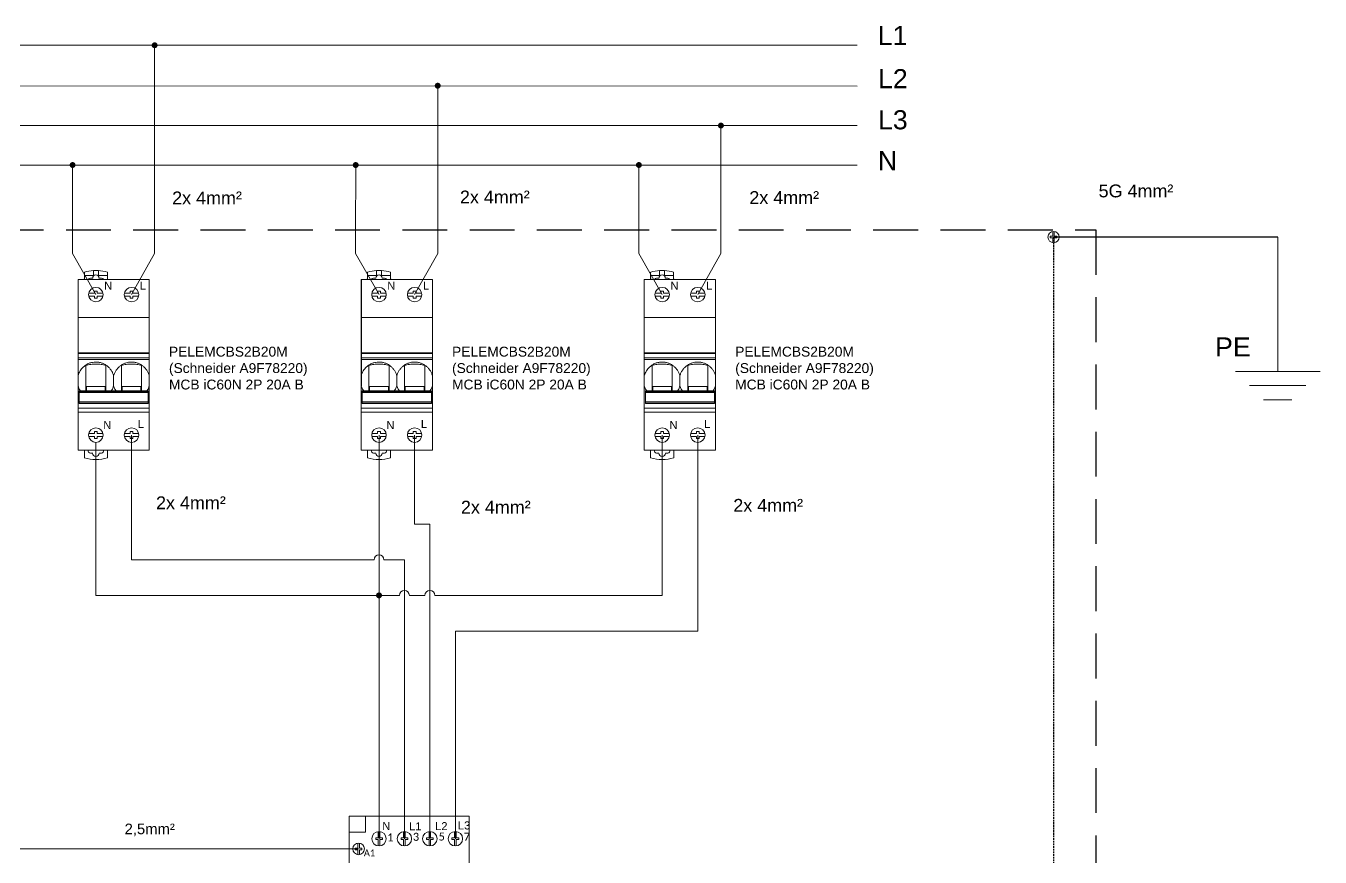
# Model space of a CAD drawing. Header units: millimetres. Extents: x 2593 to 3010, y 1326 to 1702.
# Drawn here: x 2801.6 to 2984.9, y 1584.6 to 1702.3 of the extents above; entities that cross this region are included whole.
import ezdxf

# ---------------------------------------------------------------- set-up
doc = ezdxf.new("R2010")
doc.units = ezdxf.units.MM
doc.linetypes.add('DASHED2', pattern=[0.375, 0.25, -0.125])
doc.linetypes.add('HIDDEN', pattern=[9.525, 6.35, -3.175])
for name, color, linetype, lineweight in [('01_Puissance', 250, 'Continuous', 20), ('02_Commande', 250, 'Continuous', 18), ('03_Symbole', 250, 'Continuous', 15), ('Layer1', 253, 'DASHED2', 18), ('trait fin', 253, 'HIDDEN', 18)]:
    doc.layers.add(name, color=color, linetype=linetype, lineweight=lineweight)
doc.layers.add('04_Texte', color=7, linetype='Continuous')
doc.styles.get("Standard").update_dxf_attribs({"font": 'arial.ttf'})
doc.styles.add('WMF-Calibri1', font='calibri.ttf')

msp = doc.modelspace()

# ---------------------------------------------------------------- linework, layer by layer
at = {"layer": '01_Puissance'}
for p, q in [((2624.08, 1699.6), (2919.35, 1699.6)), ((2819.87, 1672.88), (2819.87, 1699.6)), ((2624.08, 1693.91), (2919.35, 1693.82)), ((2859.96, 1672.88), (2859.95, 1693.87)), ((2624.08, 1688.23), (2919.35, 1688.23)), ((2900.05, 1672.88), (2900.05, 1688.23)), ((2624.08, 1682.64), (2919.35, 1682.64)), ((2808.26, 1682.64), (2808.24, 1672.78)), ((2848.34, 1682.64), (2848.33, 1672.78)), ((2888.43, 1682.64), (2888.42, 1672.78)), ((2808.24, 1672.78), (2808.24, 1670.13)), ((2819.87, 1672.88), (2819.87, 1670.13)), ((2848.33, 1672.78), (2848.33, 1670.13)), ((2859.96, 1672.88), (2859.95, 1670.13)), ((2888.42, 1672.78), (2888.42, 1670.13)), ((2900.05, 1672.88), (2900.05, 1670.13)), ((2978.88, 1672.44), (2978.88, 1653.41)), ((2808.24, 1670.13), (2811.55, 1664.29)), ((2819.87, 1670.13), (2816.6, 1664.29)), ((2848.33, 1670.13), (2851.64, 1664.29)), ((2859.95, 1670.13), (2856.68, 1664.29)), ((2888.42, 1670.13), (2891.73, 1664.29)), ((2900.05, 1670.13), (2896.77, 1664.29)), ((2978.88, 1653.41), (2972.88, 1653.41)), ((2972.88, 1653.41), (2984.88, 1653.41)), ((2978.88, 1651.41), (2974.88, 1651.41)), ((2974.88, 1651.41), (2982.88, 1651.41)), ((2978.88, 1649.41), (2976.88, 1649.41)), ((2976.88, 1649.41), (2980.88, 1649.41)), ((2816.6, 1644.4), (2816.59, 1626.74)), ((2851.64, 1644.4), (2851.64, 1621.7)), ((2856.68, 1631.78), (2856.68, 1644.4)), ((2891.73, 1644.4), (2891.73, 1621.7)), ((2896.77, 1616.65), (2896.77, 1644.4)), ((2811.55, 1643.37), (2811.55, 1621.7)), ((2856.68, 1631.78), (2856.68, 1632.97)), ((2858.84, 1631.78), (2856.68, 1631.78)), ((2858.84, 1587.24), (2858.84, 1631.78)), ((2816.59, 1626.74), (2850.94, 1626.74)), ((2852.34, 1626.74), (2855.24, 1626.74)), ((2855.24, 1626.74), (2855.24, 1587.24)), ((2811.55, 1621.7), (2849.83, 1621.7)), ((2851.64, 1621.7), (2849.83, 1621.7)), ((2851.64, 1621.7), (2851.64, 1587.24)), ((2854.54, 1621.7), (2851.64, 1621.7)), ((2858.15, 1621.7), (2855.94, 1621.7)), ((2891.73, 1621.7), (2859.54, 1621.7)), ((2862.45, 1587.24), (2862.45, 1616.65)), ((2862.45, 1616.65), (2896.77, 1616.65))]:
    msp.add_line(p, q, dxfattribs=at)
at = {"layer": '01_Puissance', "lineweight": -3}
msp.add_line((2978.88, 1672.44), (2947.14, 1672.44), dxfattribs=at)
at = {"layer": '01_Puissance', "const_width": 0.419}
for points in [[(2819.66, 1699.6, 1), (2820.08, 1699.6, 1)], [(2859.74, 1693.87, 1), (2860.16, 1693.87, 1)], [(2899.84, 1688.23, 1), (2900.26, 1688.23, 1)], [(2808.05, 1682.64, 1), (2808.46, 1682.64, 1)], [(2848.13, 1682.64, 1), (2848.55, 1682.64, 1)], [(2888.22, 1682.64, 1), (2888.64, 1682.64, 1)], [(2851.43, 1621.7, 1), (2851.85, 1621.7, 1)]]:
    msp.add_lwpolyline(points, format="xyb", close=True, dxfattribs=at)
at = {"layer": '01_Puissance'}
for centre, start, end in [((2851.64, 1626.74), 0.0052, 179.9948), ((2855.24, 1621.7), 0, 180), ((2858.84, 1621.7), 0, 180)]:
    msp.add_arc(centre, 0.698, start, end, dxfattribs=at)
at = {"layer": '02_Commande'}
msp.add_line((2789.66, 1585.79), (2848.75, 1585.8), dxfattribs=at)
at = {"layer": '03_Symbole', "color": 7, "linetype": 'Continuous'}
for p, q in [((2947.03, 1672.55), (2947.03, 1673.23)), ((2947.25, 1672.55), (2947.25, 1673.23)), ((2946.68, 1672.55), (2946.68, 1672.33)), ((2947.03, 1672.55), (2946.68, 1672.55)), ((2946.68, 1672.33), (2947.03, 1672.33)), ((2947.03, 1672.33), (2947.03, 1671.65)), ((2947.6, 1672.55), (2947.25, 1672.55)), ((2947.25, 1672.33), (2947.25, 1671.65)), ((2947.25, 1672.33), (2947.6, 1672.33)), ((2947.6, 1672.33), (2947.6, 1672.55)), ((2809.93, 1666.99), (2809.93, 1667.46)), ((2811.2, 1667.69), (2811.2, 1666.99)), ((2811.91, 1666.99), (2811.91, 1667.69)), ((2813.18, 1667.46), (2813.18, 1666.99)), ((2850.02, 1666.99), (2850.02, 1667.46)), ((2851.28, 1667.69), (2851.28, 1666.99)), ((2852, 1666.99), (2852, 1667.69)), ((2853.26, 1667.46), (2853.26, 1666.99)), ((2890.1, 1666.99), (2890.1, 1667.46)), ((2891.37, 1667.69), (2891.37, 1666.99)), ((2892.08, 1666.99), (2892.08, 1667.69)), ((2893.35, 1667.46), (2893.35, 1666.99)), ((2809.03, 1642.26), (2809.03, 1666.42)), ((2819.12, 1666.42), (2809.03, 1666.42)), ((2809.93, 1666.58), (2809.93, 1666.99)), ((2811.2, 1666.99), (2809.93, 1666.99)), ((2811.11, 1666.64), (2810.77, 1666.64)), ((2813.18, 1666.99), (2811.91, 1666.99)), ((2812.34, 1666.64), (2811.99, 1666.64)), ((2813.18, 1666.99), (2813.18, 1666.58)), ((2819.12, 1642.26), (2819.12, 1666.42)), ((2849.12, 1642.26), (2849.12, 1666.42)), ((2859.2, 1666.42), (2849.12, 1666.42)), ((2850.02, 1666.58), (2850.02, 1666.99)), ((2851.28, 1666.99), (2850.02, 1666.99)), ((2851.2, 1666.64), (2850.86, 1666.64)), ((2853.26, 1666.99), (2852, 1666.99)), ((2852.42, 1666.64), (2852.08, 1666.64)), ((2853.26, 1666.99), (2853.26, 1666.58)), ((2859.2, 1642.26), (2859.2, 1666.42)), ((2889.2, 1642.26), (2889.2, 1666.42)), ((2899.29, 1666.42), (2889.2, 1666.42)), ((2890.1, 1666.58), (2890.1, 1666.99)), ((2891.37, 1666.99), (2890.1, 1666.99)), ((2891.28, 1666.64), (2890.94, 1666.64)), ((2893.35, 1666.99), (2892.08, 1666.99)), ((2892.51, 1666.64), (2892.17, 1666.64)), ((2893.35, 1666.99), (2893.35, 1666.58)), ((2899.29, 1642.26), (2899.29, 1666.42)), ((2811.35, 1664.5), (2810.55, 1664.5)), ((2811.35, 1664.07), (2810.55, 1664.07)), ((2811.35, 1664.5), (2811.35, 1664.79)), ((2811.35, 1664.79), (2811.75, 1664.79)), ((2811.35, 1663.79), (2811.35, 1664.07)), ((2811.75, 1663.79), (2811.35, 1663.79)), ((2811.75, 1664.79), (2811.75, 1664.5)), ((2811.75, 1664.5), (2812.56, 1664.5)), ((2811.75, 1664.07), (2811.75, 1663.79)), ((2811.75, 1664.07), (2812.56, 1664.07)), ((2816.4, 1664.5), (2815.59, 1664.5)), ((2816.4, 1664.07), (2815.59, 1664.07)), ((2816.4, 1664.5), (2816.4, 1664.79)), ((2816.4, 1664.79), (2816.8, 1664.79)), ((2816.4, 1663.79), (2816.4, 1664.07)), ((2816.8, 1663.79), (2816.4, 1663.79)), ((2816.8, 1664.79), (2816.8, 1664.5)), ((2816.8, 1664.5), (2817.6, 1664.5)), ((2816.8, 1664.07), (2816.8, 1663.79)), ((2816.8, 1664.07), (2817.6, 1664.07)), ((2851.44, 1664.5), (2850.64, 1664.5)), ((2851.44, 1664.07), (2850.64, 1664.07)), ((2851.44, 1664.5), (2851.44, 1664.79)), ((2851.44, 1664.79), (2851.84, 1664.79)), ((2851.44, 1663.79), (2851.44, 1664.07)), ((2851.84, 1663.79), (2851.44, 1663.79)), ((2851.84, 1664.79), (2851.84, 1664.5)), ((2851.84, 1664.5), (2852.64, 1664.5)), ((2851.84, 1664.07), (2851.84, 1663.79)), ((2851.84, 1664.07), (2852.64, 1664.07)), ((2856.48, 1664.5), (2855.68, 1664.5)), ((2856.48, 1664.07), (2855.68, 1664.07)), ((2856.48, 1664.5), (2856.48, 1664.79)), ((2856.48, 1664.79), (2856.88, 1664.79)), ((2856.48, 1663.79), (2856.48, 1664.07)), ((2856.88, 1663.79), (2856.48, 1663.79)), ((2856.88, 1664.79), (2856.88, 1664.5)), ((2856.88, 1664.5), (2857.69, 1664.5)), ((2856.88, 1664.07), (2856.88, 1663.79)), ((2856.88, 1664.07), (2857.69, 1664.07)), ((2891.53, 1664.5), (2890.72, 1664.5)), ((2891.53, 1664.07), (2890.72, 1664.07)), ((2891.53, 1664.5), (2891.53, 1664.79)), ((2891.53, 1664.79), (2891.92, 1664.79)), ((2891.53, 1663.79), (2891.53, 1664.07)), ((2891.92, 1663.79), (2891.53, 1663.79)), ((2891.92, 1664.79), (2891.92, 1664.5)), ((2891.92, 1664.5), (2892.73, 1664.5)), ((2891.92, 1664.07), (2891.92, 1663.79)), ((2891.92, 1664.07), (2892.73, 1664.07)), ((2896.57, 1664.5), (2895.76, 1664.5)), ((2896.57, 1664.07), (2895.76, 1664.07)), ((2896.57, 1664.5), (2896.57, 1664.79)), ((2896.57, 1664.79), (2896.97, 1664.79)), ((2896.57, 1663.79), (2896.57, 1664.07)), ((2896.97, 1663.79), (2896.57, 1663.79)), ((2896.97, 1664.79), (2896.97, 1664.5)), ((2896.97, 1664.5), (2897.77, 1664.5)), ((2896.97, 1664.07), (2896.97, 1663.79)), ((2896.97, 1664.07), (2897.77, 1664.07)), ((2819.12, 1661.04), (2809.03, 1661.04)), ((2859.2, 1661.04), (2849.12, 1661.04)), ((2899.29, 1661.04), (2889.2, 1661.04)), ((2819.12, 1656.05), (2809.03, 1656.05)), ((2809.03, 1655.93), (2819.12, 1655.93)), ((2809.03, 1655.34), (2819.12, 1655.34)), ((2819.12, 1655.11), (2809.03, 1655.11)), ((2859.2, 1656.05), (2849.12, 1656.05)), ((2849.12, 1655.93), (2859.2, 1655.93)), ((2849.12, 1655.34), (2859.2, 1655.34)), ((2859.2, 1655.11), (2849.12, 1655.11)), ((2899.29, 1656.05), (2889.2, 1656.05)), ((2889.2, 1655.93), (2899.29, 1655.93)), ((2889.2, 1655.34), (2899.29, 1655.34)), ((2899.29, 1655.11), (2889.2, 1655.11)), ((2810.13, 1650.66), (2810.13, 1654.24)), ((2812.98, 1650.66), (2812.98, 1654.24)), ((2814.07, 1651.37), (2814.07, 1652.79)), ((2815.17, 1650.66), (2815.17, 1654.24)), ((2818.02, 1650.66), (2818.02, 1654.24)), ((2850.21, 1650.66), (2850.21, 1654.24)), ((2853.06, 1650.66), (2853.06, 1654.24)), ((2854.16, 1651.37), (2854.16, 1652.79)), ((2855.26, 1650.66), (2855.26, 1654.24)), ((2858.11, 1650.66), (2858.11, 1654.24)), ((2890.3, 1650.66), (2890.3, 1654.24)), ((2893.15, 1650.66), (2893.15, 1654.24)), ((2894.25, 1651.37), (2894.25, 1652.79)), ((2895.34, 1650.66), (2895.34, 1654.24)), ((2898.19, 1650.66), (2898.19, 1654.24)), ((2810.23, 1650.66), (2810.23, 1651.29)), ((2810.23, 1651.29), (2812.88, 1651.29)), ((2812.88, 1651.29), (2812.88, 1650.66)), ((2815.27, 1651.29), (2817.92, 1651.29)), ((2815.27, 1650.66), (2815.27, 1651.29)), ((2817.92, 1651.29), (2817.92, 1650.66)), ((2850.31, 1650.66), (2850.31, 1651.29)), ((2850.31, 1651.29), (2852.96, 1651.29)), ((2852.96, 1651.29), (2852.96, 1650.66)), ((2855.36, 1651.29), (2858.01, 1651.29)), ((2855.36, 1650.66), (2855.36, 1651.29)), ((2858.01, 1651.29), (2858.01, 1650.66)), ((2890.4, 1650.66), (2890.4, 1651.29)), ((2890.4, 1651.29), (2893.05, 1651.29)), ((2893.05, 1651.29), (2893.05, 1650.66)), ((2895.44, 1651.29), (2898.09, 1651.29)), ((2895.44, 1650.66), (2895.44, 1651.29)), ((2898.09, 1651.29), (2898.09, 1650.66)), ((2809.19, 1648.87), (2809.19, 1650.66)), ((2809.19, 1650.66), (2818.96, 1650.66)), ((2818.96, 1650.58), (2809.19, 1650.58)), ((2818.96, 1650.42), (2809.19, 1650.42)), ((2818.96, 1650.66), (2818.96, 1648.87)), ((2849.27, 1648.87), (2849.27, 1650.66)), ((2849.27, 1650.66), (2859.05, 1650.66)), ((2859.05, 1650.58), (2849.27, 1650.58)), ((2859.05, 1650.42), (2849.27, 1650.42)), ((2859.05, 1650.66), (2859.05, 1648.87)), ((2889.36, 1648.87), (2889.36, 1650.66)), ((2889.36, 1650.66), (2899.13, 1650.66)), ((2899.13, 1650.58), (2889.36, 1650.58)), ((2899.13, 1650.42), (2889.36, 1650.42)), ((2899.13, 1650.66), (2899.13, 1648.87)), ((2809.03, 1648.21), (2819.12, 1648.21)), ((2819.12, 1647.64), (2809.03, 1647.64)), ((2818.96, 1649.11), (2809.19, 1649.11)), ((2809.19, 1648.93), (2818.96, 1648.93)), ((2809.19, 1648.87), (2818.96, 1648.87)), ((2849.12, 1648.21), (2859.2, 1648.21)), ((2859.2, 1647.64), (2849.12, 1647.64)), ((2859.05, 1649.11), (2849.27, 1649.11)), ((2849.27, 1648.93), (2859.05, 1648.93)), ((2849.27, 1648.87), (2859.05, 1648.87)), ((2889.2, 1648.21), (2899.29, 1648.21)), ((2899.29, 1647.64), (2889.2, 1647.64)), ((2899.13, 1649.11), (2889.36, 1649.11)), ((2889.36, 1648.93), (2899.13, 1648.93)), ((2889.36, 1648.87), (2899.13, 1648.87)), ((2811.35, 1644.61), (2810.55, 1644.61)), ((2811.35, 1644.18), (2810.55, 1644.18)), ((2811.35, 1644.89), (2811.75, 1644.89)), ((2811.35, 1644.61), (2811.35, 1644.89)), ((2811.35, 1643.9), (2811.35, 1644.18)), ((2811.75, 1643.9), (2811.35, 1643.9)), ((2811.75, 1644.89), (2811.75, 1644.61)), ((2811.75, 1644.61), (2812.56, 1644.61)), ((2811.75, 1644.18), (2812.56, 1644.18)), ((2811.75, 1644.18), (2811.75, 1643.9)), ((2816.4, 1644.61), (2815.59, 1644.61)), ((2816.4, 1644.18), (2815.59, 1644.18)), ((2816.4, 1644.89), (2816.8, 1644.89)), ((2816.4, 1644.61), (2816.4, 1644.89)), ((2816.4, 1643.9), (2816.4, 1644.18)), ((2816.8, 1643.9), (2816.4, 1643.9)), ((2816.8, 1644.89), (2816.8, 1644.61)), ((2816.8, 1644.61), (2817.6, 1644.61)), ((2816.8, 1644.18), (2817.6, 1644.18)), ((2816.8, 1644.18), (2816.8, 1643.9)), ((2851.44, 1644.61), (2850.64, 1644.61)), ((2851.44, 1644.18), (2850.64, 1644.18)), ((2851.44, 1644.89), (2851.84, 1644.89)), ((2851.44, 1644.61), (2851.44, 1644.89)), ((2851.44, 1643.9), (2851.44, 1644.18)), ((2851.84, 1643.9), (2851.44, 1643.9)), ((2851.84, 1644.89), (2851.84, 1644.61)), ((2851.84, 1644.61), (2852.64, 1644.61)), ((2851.84, 1644.18), (2852.64, 1644.18)), ((2851.84, 1644.18), (2851.84, 1643.9)), ((2856.48, 1644.61), (2855.68, 1644.61)), ((2856.48, 1644.18), (2855.68, 1644.18)), ((2856.48, 1644.89), (2856.88, 1644.89)), ((2856.48, 1644.61), (2856.48, 1644.89)), ((2856.48, 1643.9), (2856.48, 1644.18)), ((2856.88, 1643.9), (2856.48, 1643.9)), ((2856.88, 1644.89), (2856.88, 1644.61)), ((2856.88, 1644.61), (2857.69, 1644.61)), ((2856.88, 1644.18), (2857.69, 1644.18)), ((2856.88, 1644.18), (2856.88, 1643.9)), ((2891.53, 1644.61), (2890.72, 1644.61)), ((2891.53, 1644.18), (2890.72, 1644.18)), ((2891.53, 1644.89), (2891.92, 1644.89)), ((2891.53, 1644.61), (2891.53, 1644.89)), ((2891.53, 1643.9), (2891.53, 1644.18)), ((2891.92, 1643.9), (2891.53, 1643.9)), ((2891.92, 1644.89), (2891.92, 1644.61)), ((2891.92, 1644.61), (2892.73, 1644.61)), ((2891.92, 1644.18), (2892.73, 1644.18)), ((2891.92, 1644.18), (2891.92, 1643.9)), ((2896.57, 1644.61), (2895.76, 1644.61)), ((2896.57, 1644.18), (2895.76, 1644.18)), ((2896.57, 1644.89), (2896.97, 1644.89)), ((2896.57, 1644.61), (2896.57, 1644.89)), ((2896.57, 1643.9), (2896.57, 1644.18)), ((2896.97, 1643.9), (2896.57, 1643.9)), ((2896.97, 1644.89), (2896.97, 1644.61)), ((2896.97, 1644.61), (2897.77, 1644.61)), ((2896.97, 1644.18), (2897.77, 1644.18)), ((2896.97, 1644.18), (2896.97, 1643.9)), ((2809.03, 1642.26), (2819.12, 1642.26)), ((2809.92, 1642.26), (2809.92, 1641.17)), ((2811.1, 1641.83), (2810.77, 1641.83)), ((2812.34, 1641.83), (2812.01, 1641.83)), ((2813.19, 1641.17), (2813.19, 1642.26)), ((2849.12, 1642.26), (2859.2, 1642.26)), ((2850, 1642.26), (2850, 1641.17)), ((2851.18, 1641.83), (2850.86, 1641.83)), ((2852.42, 1641.83), (2852.1, 1641.83)), ((2853.28, 1641.17), (2853.28, 1642.26)), ((2889.2, 1642.26), (2899.29, 1642.26)), ((2890.09, 1642.26), (2890.09, 1641.17)), ((2891.27, 1641.83), (2890.94, 1641.83)), ((2892.51, 1641.83), (2892.18, 1641.83)), ((2893.36, 1641.17), (2893.36, 1642.26)), ((2847.4, 1563.77), (2847.4, 1590.45)), ((2847.4, 1590.45), (2864.39, 1590.45)), ((2849.75, 1590.45), (2849.75, 1588.16)), ((2864.39, 1563.77), (2864.39, 1590.45)), ((2847.4, 1588.16), (2849.75, 1588.16)), ((2851.17, 1587.13), (2851.17, 1587.35)), ((2851.17, 1587.35), (2851.53, 1587.35)), ((2851.53, 1587.13), (2851.17, 1587.13)), ((2851.53, 1587.35), (2851.53, 1588.26)), ((2851.53, 1587.13), (2851.53, 1586.23)), ((2851.75, 1587.35), (2851.75, 1588.26)), ((2851.75, 1587.35), (2852.11, 1587.35)), ((2851.75, 1587.13), (2851.75, 1586.23)), ((2852.11, 1587.13), (2851.75, 1587.13)), ((2852.11, 1587.35), (2852.11, 1587.13)), ((2854.77, 1587.13), (2854.77, 1587.35)), ((2854.77, 1587.35), (2855.13, 1587.35)), ((2855.13, 1587.13), (2854.77, 1587.13)), ((2855.13, 1587.35), (2855.13, 1588.26)), ((2855.13, 1587.13), (2855.13, 1586.23)), ((2855.35, 1587.35), (2855.35, 1588.26)), ((2855.35, 1587.35), (2855.71, 1587.35)), ((2855.35, 1587.13), (2855.35, 1586.23)), ((2855.71, 1587.13), (2855.35, 1587.13)), ((2855.71, 1587.35), (2855.71, 1587.13)), ((2858.37, 1587.13), (2858.37, 1587.35)), ((2858.37, 1587.35), (2858.73, 1587.35)), ((2858.73, 1587.13), (2858.37, 1587.13)), ((2858.73, 1587.35), (2858.73, 1588.26)), ((2858.73, 1587.13), (2858.73, 1586.23)), ((2858.95, 1587.35), (2858.95, 1588.26)), ((2858.95, 1587.35), (2859.32, 1587.35)), ((2858.95, 1587.13), (2858.95, 1586.23)), ((2859.32, 1587.13), (2858.95, 1587.13)), ((2859.32, 1587.35), (2859.32, 1587.13)), ((2861.97, 1587.13), (2861.97, 1587.35)), ((2861.97, 1587.35), (2862.34, 1587.35)), ((2862.34, 1587.13), (2861.97, 1587.13)), ((2862.34, 1587.35), (2862.34, 1588.26)), ((2862.34, 1587.13), (2862.34, 1586.23)), ((2862.56, 1587.35), (2862.56, 1588.26)), ((2862.56, 1587.35), (2862.92, 1587.35)), ((2862.56, 1587.13), (2862.56, 1586.23)), ((2862.92, 1587.13), (2862.56, 1587.13)), ((2862.92, 1587.35), (2862.92, 1587.13)), ((2848.28, 1585.69), (2848.28, 1585.91)), ((2848.28, 1585.91), (2848.64, 1585.91)), ((2848.64, 1585.69), (2848.28, 1585.69)), ((2848.64, 1585.91), (2848.64, 1586.61)), ((2848.64, 1585.69), (2848.64, 1584.99)), ((2848.86, 1585.91), (2848.86, 1586.61)), ((2848.86, 1585.91), (2849.22, 1585.91)), ((2848.86, 1585.69), (2848.86, 1584.99)), ((2849.22, 1585.69), (2848.86, 1585.69)), ((2849.22, 1585.91), (2849.22, 1585.69))]:
    msp.add_line(p, q, dxfattribs=at)
for points in [[(2809.39, 1650.66), (2809.2, 1650.92), (2809.03, 1651.37)], [(2814.07, 1651.37), (2813.89, 1650.89), (2813.72, 1650.66)], [(2814.43, 1650.66), (2814.25, 1650.91), (2814.07, 1651.37)], [(2819.12, 1651.37), (2818.94, 1650.89), (2818.76, 1650.66)], [(2849.48, 1650.66), (2849.29, 1650.92), (2849.12, 1651.37)], [(2854.16, 1651.37), (2853.98, 1650.89), (2853.8, 1650.66)], [(2854.52, 1650.66), (2854.34, 1650.91), (2854.16, 1651.37)], [(2859.2, 1651.37), (2859.02, 1650.89), (2858.85, 1650.66)], [(2889.56, 1650.66), (2889.37, 1650.92), (2889.2, 1651.37)], [(2894.25, 1651.37), (2894.07, 1650.89), (2893.89, 1650.66)], [(2894.6, 1650.66), (2894.42, 1650.91), (2894.25, 1651.37)], [(2899.29, 1651.37), (2899.11, 1650.89), (2898.93, 1650.66)]]:
    msp.add_lwpolyline(points, dxfattribs=at)
for centre, radius in [((2947.14, 1672.44), 0.798), ((2811.55, 1664.29), 1.03), ((2816.6, 1664.29), 1.03), ((2851.64, 1664.29), 1.03), ((2856.68, 1664.29), 1.03), ((2891.73, 1664.29), 1.03), ((2896.77, 1664.29), 1.03), ((2811.55, 1644.4), 1.03), ((2816.6, 1644.4), 1.03), ((2851.64, 1644.4), 1.03), ((2856.68, 1644.4), 1.03), ((2891.73, 1644.4), 1.03), ((2896.77, 1644.4), 1.03), ((2851.64, 1587.24), 1.02), ((2855.24, 1587.24), 1.02), ((2858.84, 1587.24), 1.02), ((2862.45, 1587.24), 1.02), ((2848.75, 1585.8), 0.818)]:
    msp.add_circle(centre, radius, dxfattribs=at)
for centre, radius, start, end in [((2811.56, 1662.19), 5.51, 93.7668, 107.1978), ((2811.56, 1662.19), 5.51, 86.3591, 93.7668), ((2811.56, 1662.19), 5.51, 72.9337, 86.3591), ((2851.65, 1662.19), 5.51, 93.7668, 107.1978), ((2851.65, 1662.19), 5.51, 86.3591, 93.7668), ((2851.65, 1662.19), 5.51, 72.9337, 86.3591), ((2891.73, 1662.19), 5.51, 93.7668, 107.1978), ((2891.73, 1662.19), 5.51, 86.3591, 93.7668), ((2891.73, 1662.19), 5.51, 72.9337, 86.3591), ((2809.65, 1666.65), 0.284, 308.5163, 347.0319), ((2809.65, 1666.65), 0.284, 347.0631, 359.9849), ((2810.77, 1666.35), 0.285, 90.0557, 166.524), ((2812.34, 1666.35), 0.285, 13.4739, 89.9443), ((2813.46, 1666.65), 0.284, 180.0152, 192.8736), ((2813.46, 1666.65), 0.284, 192.9049, 231.4838), ((2849.73, 1666.65), 0.284, 308.5163, 347.0319), ((2849.73, 1666.65), 0.284, 347.0631, 359.9849), ((2850.86, 1666.35), 0.285, 90.0557, 166.524), ((2852.42, 1666.35), 0.285, 13.4739, 89.9443), ((2853.55, 1666.65), 0.284, 180.0152, 192.8736), ((2853.55, 1666.65), 0.284, 192.9049, 231.4838), ((2889.82, 1666.65), 0.284, 308.5163, 347.0319), ((2889.82, 1666.65), 0.284, 347.0631, 359.9849), ((2890.94, 1666.35), 0.285, 90.0557, 166.524), ((2892.51, 1666.35), 0.285, 13.4739, 89.9443), ((2893.63, 1666.65), 0.284, 180.0152, 192.8736), ((2893.63, 1666.65), 0.284, 192.9049, 231.4838), ((2810.77, 1642.12), 0.285, 149.9964, 270), ((2811.55, 1641.83), 0.456, 180, 0), ((2812.34, 1642.12), 0.285, 270, 30.0038), ((2850.86, 1642.12), 0.285, 149.9964, 270), ((2851.64, 1641.83), 0.456, 180, 0), ((2852.42, 1642.12), 0.285, 270, 30.0038), ((2890.94, 1642.12), 0.285, 149.9964, 270), ((2891.73, 1641.83), 0.456, 180, 0), ((2892.51, 1642.12), 0.285, 270, 30.0038), ((2811.55, 1647.22), 6.27, 254.849, 285.151), ((2851.64, 1647.22), 6.27, 254.849, 285.151), ((2891.73, 1647.22), 6.27, 254.849, 285.151)]:
    msp.add_arc(centre, radius, start, end, dxfattribs=at)
for centre in [(2811.55, 1666.64), (2851.64, 1666.64), (2891.73, 1666.64)]:
    msp.add_ellipse(centre, major_axis=(0, 0.443), ratio=0.997493, start_param=-1.570796, end_param=1.570796, dxfattribs=at)
for points, knots in [([(2809.93, 1666.58), (2809.93, 1666.55), (2809.92, 1666.49), (2809.89, 1666.44), (2809.88, 1666.42)], [0, 0, 0, 0, 0.500039, 1, 1, 1, 1]), ([(2813.23, 1666.42), (2813.21, 1666.44), (2813.19, 1666.49), (2813.18, 1666.55), (2813.18, 1666.58)], [0, 0, 0, 0, 0.499961, 1, 1, 1, 1]), ([(2850.02, 1666.58), (2850.02, 1666.55), (2850.01, 1666.49), (2849.98, 1666.44), (2849.96, 1666.42)], [0, 0, 0, 0, 0.500039, 1, 1, 1, 1]), ([(2853.31, 1666.42), (2853.3, 1666.44), (2853.27, 1666.49), (2853.26, 1666.55), (2853.26, 1666.58)], [0, 0, 0, 0, 0.499961, 1, 1, 1, 1]), ([(2890.1, 1666.58), (2890.1, 1666.55), (2890.09, 1666.49), (2890.07, 1666.44), (2890.05, 1666.42)], [0, 0, 0, 0, 0.500039, 1, 1, 1, 1]), ([(2893.4, 1666.42), (2893.38, 1666.44), (2893.36, 1666.49), (2893.35, 1666.55), (2893.35, 1666.58)], [0, 0, 0, 0, 0.499961, 1, 1, 1, 1]), ([(2811.55, 1654.74), (2811.39, 1654.74), (2811.07, 1654.71), (2810.6, 1654.58), (2810.17, 1654.36), (2809.91, 1654.16), (2809.8, 1654.05)], [0, 0, 0, 0, 0.249983, 0.499973, 0.749982, 1, 1, 1, 1]), ([(2811.55, 1654.74), (2811.7, 1654.74), (2811.91, 1654.73), (2812.19, 1654.67), (2812.46, 1654.58), (2812.79, 1654.44), (2813.15, 1654.2), (2813.47, 1653.91), (2813.73, 1653.58), (2813.94, 1653.2), (2814.04, 1652.93), (2814.07, 1652.79)], [0, 0, 0, 0, 0.125046, 0.187644, 0.250209, 0.375224, 0.500253, 0.625262, 0.750232, 0.875163, 1, 1, 1, 1]), ([(2814.07, 1652.79), (2814.11, 1652.93), (2814.21, 1653.2), (2814.42, 1653.58), (2814.68, 1653.91), (2815, 1654.2), (2815.36, 1654.44), (2815.75, 1654.61), (2816.17, 1654.72), (2816.45, 1654.74), (2816.6, 1654.74)], [0, 0, 0, 0, 0.124861, 0.249813, 0.374793, 0.499813, 0.624849, 0.749888, 0.874952, 1, 1, 1, 1]), ([(2816.6, 1654.74), (2816.74, 1654.74), (2816.95, 1654.73), (2817.23, 1654.67), (2817.51, 1654.58), (2817.83, 1654.44), (2818.19, 1654.2), (2818.51, 1653.91), (2818.78, 1653.58), (2818.98, 1653.2), (2819.08, 1652.93), (2819.12, 1652.79)], [0, 0, 0, 0, 0.125046, 0.187644, 0.250209, 0.375224, 0.500253, 0.625262, 0.750232, 0.875163, 1, 1, 1, 1]), ([(2851.64, 1654.74), (2851.48, 1654.74), (2851.16, 1654.71), (2850.69, 1654.58), (2850.26, 1654.36), (2850, 1654.16), (2849.88, 1654.05)], [0, 0, 0, 0, 0.249983, 0.499973, 0.749982, 1, 1, 1, 1]), ([(2851.64, 1654.74), (2851.78, 1654.74), (2852, 1654.73), (2852.28, 1654.67), (2852.55, 1654.58), (2852.88, 1654.44), (2853.24, 1654.2), (2853.55, 1653.91), (2853.82, 1653.58), (2854.03, 1653.2), (2854.12, 1652.93), (2854.16, 1652.79)], [0, 0, 0, 0, 0.125046, 0.187644, 0.250209, 0.375224, 0.500253, 0.625262, 0.750232, 0.875163, 1, 1, 1, 1]), ([(2854.16, 1652.79), (2854.2, 1652.93), (2854.3, 1653.2), (2854.5, 1653.58), (2854.77, 1653.91), (2855.09, 1654.2), (2855.44, 1654.44), (2855.84, 1654.61), (2856.25, 1654.72), (2856.54, 1654.74), (2856.68, 1654.74)], [0, 0, 0, 0, 0.124861, 0.249813, 0.374793, 0.499813, 0.624849, 0.749888, 0.874952, 1, 1, 1, 1]), ([(2856.68, 1654.74), (2856.82, 1654.74), (2857.04, 1654.73), (2857.32, 1654.67), (2857.59, 1654.58), (2857.92, 1654.44), (2858.28, 1654.2), (2858.6, 1653.91), (2858.86, 1653.58), (2859.07, 1653.2), (2859.17, 1652.93), (2859.2, 1652.79)], [0, 0, 0, 0, 0.125046, 0.187644, 0.250209, 0.375224, 0.500253, 0.625262, 0.750232, 0.875163, 1, 1, 1, 1]), ([(2891.73, 1654.74), (2891.56, 1654.74), (2891.24, 1654.71), (2890.78, 1654.58), (2890.34, 1654.36), (2890.09, 1654.16), (2889.97, 1654.05)], [0, 0, 0, 0, 0.249983, 0.499973, 0.749982, 1, 1, 1, 1]), ([(2891.73, 1654.74), (2891.87, 1654.74), (2892.08, 1654.73), (2892.36, 1654.67), (2892.64, 1654.58), (2892.96, 1654.44), (2893.32, 1654.2), (2893.64, 1653.91), (2893.9, 1653.58), (2894.11, 1653.2), (2894.21, 1652.93), (2894.25, 1652.79)], [0, 0, 0, 0, 0.125046, 0.187644, 0.250209, 0.375224, 0.500253, 0.625262, 0.750232, 0.875163, 1, 1, 1, 1]), ([(2894.25, 1652.79), (2894.28, 1652.93), (2894.38, 1653.2), (2894.59, 1653.58), (2894.85, 1653.91), (2895.17, 1654.2), (2895.53, 1654.44), (2895.92, 1654.61), (2896.34, 1654.72), (2896.63, 1654.74), (2896.77, 1654.74)], [0, 0, 0, 0, 0.124861, 0.249813, 0.374793, 0.499813, 0.624849, 0.749888, 0.874952, 1, 1, 1, 1]), ([(2896.77, 1654.74), (2896.91, 1654.74), (2897.13, 1654.73), (2897.4, 1654.67), (2897.68, 1654.58), (2898.01, 1654.44), (2898.37, 1654.2), (2898.68, 1653.91), (2898.95, 1653.58), (2899.15, 1653.2), (2899.25, 1652.93), (2899.29, 1652.79)], [0, 0, 0, 0, 0.125046, 0.187644, 0.250209, 0.375224, 0.500253, 0.625262, 0.750232, 0.875163, 1, 1, 1, 1]), ([(2809.03, 1652.79), (2809.06, 1652.91), (2809.15, 1653.15), (2809.32, 1653.48), (2809.53, 1653.79), (2809.7, 1653.97), (2809.8, 1654.05)], [0, 0, 0, 0, 0.249803, 0.499808, 0.749905, 1, 1, 1, 1]), ([(2811.55, 1654.46), (2811.31, 1654.46), (2810.83, 1654.42), (2810.35, 1654.31), (2810.13, 1654.24)], [0, 0, 0, 0, 0.509146, 1, 1, 1, 1]), ([(2812.98, 1654.24), (2812.75, 1654.31), (2812.28, 1654.42), (2811.8, 1654.46), (2811.55, 1654.46)], [0, 0, 0, 0, 0.490854, 1, 1, 1, 1]), ([(2816.6, 1654.46), (2816.35, 1654.46), (2815.87, 1654.42), (2815.4, 1654.31), (2815.17, 1654.24)], [0, 0, 0, 0, 0.509146, 1, 1, 1, 1]), ([(2818.02, 1654.24), (2817.8, 1654.31), (2817.32, 1654.42), (2816.84, 1654.46), (2816.6, 1654.46)], [0, 0, 0, 0, 0.490854, 1, 1, 1, 1]), ([(2849.12, 1652.79), (2849.15, 1652.91), (2849.23, 1653.15), (2849.4, 1653.48), (2849.62, 1653.79), (2849.79, 1653.97), (2849.88, 1654.05)], [0, 0, 0, 0, 0.249803, 0.499808, 0.749905, 1, 1, 1, 1]), ([(2851.64, 1654.46), (2851.39, 1654.46), (2850.91, 1654.42), (2850.44, 1654.31), (2850.21, 1654.24)], [0, 0, 0, 0, 0.509146, 1, 1, 1, 1]), ([(2853.06, 1654.24), (2852.84, 1654.31), (2852.37, 1654.42), (2851.88, 1654.46), (2851.64, 1654.46)], [0, 0, 0, 0, 0.490854, 1, 1, 1, 1]), ([(2856.68, 1654.46), (2856.44, 1654.46), (2855.95, 1654.42), (2855.48, 1654.31), (2855.26, 1654.24)], [0, 0, 0, 0, 0.509146, 1, 1, 1, 1]), ([(2858.11, 1654.24), (2857.88, 1654.31), (2857.41, 1654.42), (2856.93, 1654.46), (2856.68, 1654.46)], [0, 0, 0, 0, 0.490854, 1, 1, 1, 1]), ([(2889.2, 1652.79), (2889.24, 1652.91), (2889.32, 1653.15), (2889.49, 1653.48), (2889.71, 1653.79), (2889.88, 1653.97), (2889.97, 1654.05)], [0, 0, 0, 0, 0.249803, 0.499808, 0.749905, 1, 1, 1, 1]), ([(2891.73, 1654.46), (2891.48, 1654.46), (2891, 1654.42), (2890.53, 1654.31), (2890.3, 1654.24)], [0, 0, 0, 0, 0.509146, 1, 1, 1, 1]), ([(2893.15, 1654.24), (2892.92, 1654.31), (2892.45, 1654.42), (2891.97, 1654.46), (2891.73, 1654.46)], [0, 0, 0, 0, 0.490854, 1, 1, 1, 1]), ([(2896.77, 1654.46), (2896.52, 1654.46), (2896.04, 1654.42), (2895.57, 1654.31), (2895.34, 1654.24)], [0, 0, 0, 0, 0.509146, 1, 1, 1, 1]), ([(2898.19, 1654.24), (2897.97, 1654.31), (2897.5, 1654.42), (2897.01, 1654.46), (2896.77, 1654.46)], [0, 0, 0, 0, 0.490854, 1, 1, 1, 1])]:
    msp.add_open_spline(points, degree=3, knots=knots, dxfattribs=at)
at = {"layer": '04_Texte'}
msp.add_line((2849.12, 1666.42), (2849.12, 1651.39), dxfattribs=at)
at = {"layer": 'Layer1', "lineweight": -3}
msp.add_line((2947.14, 1672.44), (2947.14, 1561.46), dxfattribs=at)
at = {"layer": 'trait fin', "lineweight": -3}
msp.add_lwpolyline([(2607.3, 1673.44), (2953.14, 1673.44), (2953.14, 1559.66), (2607.3, 1559.66)], close=True, dxfattribs=at)

# ---------------------------------------------------------------- texts
at = {"layer": '04_Texte', "color": 139, "lineweight": 0, "style": 'WMF-Calibri1'}
for s, height, p in [('1', 1.13, (2852.8, 1586.87)), ('3', 1.13, (2856.43, 1586.95)), ('5', 1.13, (2860.07, 1586.99)), ('7', 1.13, (2863.63, 1586.96)), ('A1', 0.947, (2849.49, 1584.77))]:
    msp.add_text(s, height=height, dxfattribs=at).set_placement(p)
at = {"layer": '04_Texte', "attachment_point": 1}
for s, width, gutter_width, heights, insert, char_height in [('L1', 10.8148, 13.52, [0], (2922.25, 1702.34), 2.704), ('L2', 10.8148, 13.52, [0], (2922.29, 1696.22), 2.704), ('L3', 10.8148, 13.52, [0], (2922.29, 1690.4), 2.704), ('N', 10.8148, 13.52, [0], (2922.27, 1684.61), 2.7), ('N', 1.1335, 5.67, [0], (2812.73, 1666.1), 1.13), ('L', 1.1335, 5.67, [0], (2817.77, 1666.14), 1.13), ('N', 1.1335, 5.67, [0], (2852.81, 1666.1), 1.13), ('L', 1.1335, 5.67, [0], (2857.86, 1666.14), 1.13), ('N', 1.1335, 5.67, [0], (2892.9, 1666.1), 1.13), ('L', 1.1335, 5.67, [0], (2897.95, 1666.14), 1.13), ('PELEMCBS2B20M\\P(Schneider A9F78220)\\PMCB iC60N 2P 20A B', 34.2632, 6.98, [8.56], (2821.9, 1656.91), 1.3965), ('PELEMCBS2B20M\\P(Schneider A9F78220)\\PMCB iC60N 2P 20A B', 34.2632, 6.98, [8.56], (2861.98, 1656.91), 1.3965), ('PELEMCBS2B20M\\P(Schneider A9F78220)\\PMCB iC60N 2P 20A B', 34.2632, 6.98, [8.56], (2902.07, 1656.91), 1.3965), ('PE', 10.8148, 13.52, [0], (2970.01, 1658.23), 2.704), ('N', 1.1335, 5.67, [0], (2812.6, 1646.38), 1.13), ('L', 1.1335, 5.67, [0], (2817.48, 1646.54), 1.13), ('N', 1.1335, 5.67, [0], (2852.68, 1646.38), 1.13), ('L', 1.1335, 5.67, [0], (2857.57, 1646.54), 1.13), ('N', 1.1335, 5.67, [0], (2892.77, 1646.38), 1.13), ('L', 1.1335, 5.67, [0], (2897.66, 1646.54), 1.13), ('N', 1.1335, 5.67, [0], (2852.1, 1589.6), 1.13), ('L1', 1.1335, 5.67, [0], (2855.89, 1589.56), 1.133), ('L2', 1.1335, 5.67, [0], (2859.58, 1589.59), 1.133), ('L3', 1.1335, 5.67, [0], (2862.8, 1589.69), 1.133)]:
    msp.add_mtext_dynamic_manual_height_columns(s, width=width, gutter_width=gutter_width, heights=heights, dxfattribs=dict(at, insert=insert, char_height=char_height))
at = {"layer": '04_Texte', "lineweight": -3, "attachment_point": 1}
for s, width, gutter_width, insert, char_height in [('2x 4mm²', 14.5847, 9.09, (2822.35, 1678.89), 1.818), ('2x 4mm²', 14.5847, 9.09, (2863.1, 1679.02), 1.818), ('2x 4mm²', 14.5847, 9.09, (2904.07, 1678.94), 1.818), ('5G 4mm²', 14.5847, 9.09, (2953.52, 1679.88), 1.818), ('2x 4mm²', 14.5847, 9.09, (2820.07, 1635.72), 1.818), ('2x 4mm²', 14.5847, 9.09, (2863.24, 1635.1), 1.818), ('2x 4mm²', 14.5847, 9.09, (2901.8, 1635.36), 1.818), ('2,5mm²', 2.9092, 7.5, (2815.62, 1589.38), 1.501)]:
    msp.add_mtext_dynamic_manual_height_columns(s, width=width, gutter_width=gutter_width, heights=[0], dxfattribs=dict(at, insert=insert, char_height=char_height))

doc.saveas('drawing.dxf')
